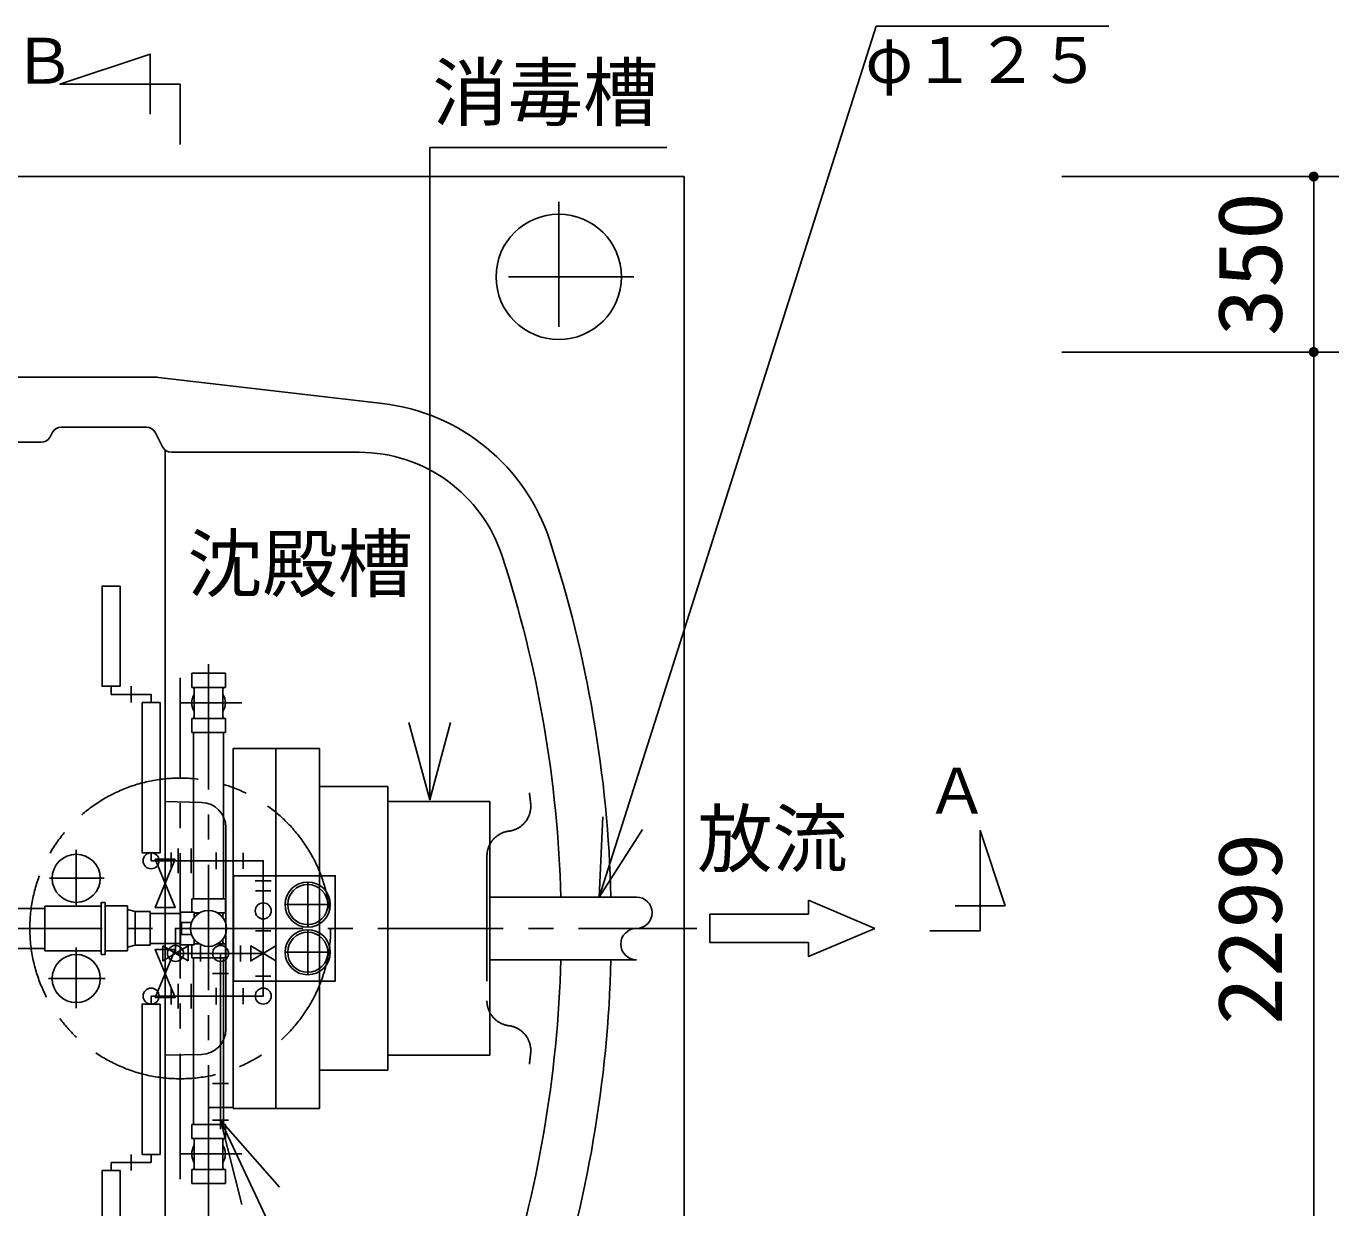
# Model space of a CAD drawing. Units: millimetres, scale not verified. Extents: x -14850 to 14850, y -10500 to 10500.
# Drawn here: x -6606 to -3988, y 118 to 2475 of the extents above; entities that cross this region are included whole.
import ezdxf
from ezdxf.enums import TextEntityAlignment as Align

# ---------------------------------------------------------------- set-up
doc = ezdxf.new("R2010")
doc.units = ezdxf.units.MM
doc.header["$LTSCALE"] = 50
doc.linetypes.add('CHAIN1', pattern=[8, 5, -1, 1, -1])
doc.linetypes.add('LONG_DASHED1', pattern=[7, 6, -1])
doc.layers.add('0-0_躯体', color=5, linetype='Continuous', lineweight=25)
doc.layers.add('0-1_製作', color=5, linetype='Continuous', lineweight=25)
doc.styles.add('ＭＳ ゴシック', font='')
doc.styles.get('ＭＳ ゴシック').set_extended_font_data('MS Gothic')

msp = doc.modelspace()

# ---------------------------------------------------------------- linework, layer by layer
at = {"layer": '0-0_躯体', "color": 3}
for p, q in [((-5462.56, 737.75), (-4910.18, 2475.25)), ((-4910.18, 2475.25), (-4446.39, 2475.25)), ((-6298.51, 2239.62), (-6298.51, 2359.62)), ((-5800.87, 2233.36), (-5327.55, 2233.36)), ((-5800.87, 931.81), (-5800.87, 2233.36)), ((-6353.51, 1775.25), (-9228.4, 1775.25)), ((-5895.36, 1722.57), (-6341.94, 1774.58)), ((-6554.03, 1664.2), (-6557.98, 1656.31)), ((-6536.14, 1675.25), (-6365.87, 1675.25)), ((-6347.98, 1664.2), (-6334.03, 1636.31)), ((-6575.87, 1645.25), (-6821.14, 1645.25)), ((-6328.51, -279.02), (-6328.51, 1629.53)), ((-6316.15, 1625.25), (-5941.63, 1625.25)), ((-6436.58, 1142.25), (-6436.58, 1158.25)), ((-6396.58, 1126.25), (-6396.58, 1158.25)), ((-6338.58, 1126.25), (-6374.58, 1126.25)), ((-6338.58, 826.25), (-6338.58, 1126.25)), ((-6272.01, 734.25), (-6272.01, 1066.25)), ((-6212.01, 734.25), (-6212.01, 1066.25)), ((-6193.15, 1034.23), (-6193.15, 316.27)), ((-6020.45, 1034.23), (-6193.15, 1034.23)), ((-6107.74, 316.27), (-6107.74, 1034.23)), ((-6020.45, 316.27), (-6020.45, 1034.23)), ((-6020.45, 958.41), (-5884.57, 958.41)), ((-5884.57, 392.1), (-5884.57, 958.41)), ((-6256.2, 926.53), (-6328.51, 928.42)), ((-5884.57, 928.26), (-5681.09, 928.26)), ((-5681.09, 422.24), (-5681.09, 928.26)), ((-6207.51, 876.54), (-6207.51, 473.96)), ((-6356.58, 810.25), (-6356.58, 826.25)), ((-6316.58, 793.75), (-6316.58, 826.75)), ((-6302.58, 834.75), (-6302.58, 785.75)), ((-6276.58, 834.75), (-6276.58, 785.75)), ((-6226.58, 826.75), (-6226.58, 793.75)), ((-6173.01, 794.25), (-6173.01, 826.25)), ((-6117.01, 770.25), (-6149.01, 770.25)), ((-6148.51, 750.25), (-6117.51, 750.25)), ((-5681.09, 737.75), (-5388.51, 737.75)), ((-6568.51, 715.25), (-6638.51, 715.25)), ((-6568.51, 719.75), (-6456.01, 719.75)), ((-6568.51, 719.75), (-6568.51, 630.75)), ((-6448.51, 623.25), (-6448.51, 727.25)), ((-6403.51, 720.25), (-6448.51, 720.25)), ((-6403.51, 720.25), (-6403.51, 630.25)), ((-6388.51, 641.75), (-6388.51, 708.75)), ((-6358.51, 641.75), (-6358.51, 708.75)), ((-6298.01, 642.5), (-6298.01, 707.7)), ((-6297.71, 708), (-6270.51, 708)), ((-6270.51, 697.07), (-6270.51, 708)), ((-5045.22, 731.5), (-4912.72, 675.25)), ((-5045.22, 703.38), (-5045.22, 731.5)), ((-6358.51, 705.25), (-6298.01, 705.25)), ((-6270.51, 705.75), (-6260.92, 705.75)), ((-5045.22, 703.38), (-5242.09, 703.38)), ((-5242.09, 703.38), (-5242.09, 647.13)), ((-6148.51, 670.25), (-6117.51, 670.25)), ((-6568.51, 635.25), (-6638.51, 635.25)), ((-6568.51, 630.75), (-6456.01, 630.75)), ((-6403.51, 630.25), (-6448.51, 630.25)), ((-6358.51, 645.25), (-6298.01, 645.25)), ((-6270.51, 644.75), (-6260.92, 644.75)), ((-6258.01, 609.25), (-6258.01, 641.25)), ((-6178.01, 609.25), (-6178.01, 641.25)), ((-5242.09, 647.13), (-5045.22, 647.13)), ((-6448.51, 623.25), (-6456.01, 623.25)), ((-6272.01, 284.25), (-6272.01, 616.25)), ((-6218.01, 625.25), (-6218.01, 274.69)), ((-6212.01, 284.25), (-6212.01, 616.25)), ((-5681.09, 612.75), (-5388.51, 612.75)), ((-6202.01, 585.25), (-6234.01, 585.25)), ((-6148.51, 580.25), (-6117.51, 580.25)), ((-6316.58, 523.75), (-6316.58, 556.75)), ((-6302.58, 515.75), (-6302.58, 564.75)), ((-6276.58, 515.75), (-6276.58, 564.75)), ((-6226.58, 523.75), (-6226.58, 556.75)), ((-6173.01, 524.25), (-6173.01, 556.25)), ((-6356.58, 540.25), (-6356.58, 524.25)), ((-6256.2, 423.98), (-6328.51, 422.08)), ((-5884.57, 422.24), (-5681.09, 422.24)), ((-6020.45, 392.1), (-5884.57, 392.1)), ((-6202.01, 365.99), (-6234.01, 365.99)), ((-6243.01, 317.83), (-6193.01, 317.83)), ((-6020.45, 316.27), (-6193.15, 316.27)), ((-6234.01, 292.87), (-6202.01, 292.87)), ((-6217.94, 292.62), (-6175.8, 124.29)), ((-6100.68, 159.16), (-6217.94, 292.62)), ((-6217.94, 292.62), (-5587.98, -1049.56)), ((-6396.58, 224.25), (-6396.58, 192.25)), ((-6436.58, 208.25), (-6436.58, 192.25))]:
    msp.add_line(p, q, dxfattribs=at)
at = {"layer": '0-0_躯体', "color": 2, "linetype": 'CHAIN1'}
for p, q in [((-5543.51, 2125.25), (-5543.51, 1825.25)), ((-5393.51, 1975.25), (-5693.51, 1975.25))]:
    msp.add_line(p, q, dxfattribs=at)
at = {"layer": '0-0_躯体', "color": 3, "linetype": 'CHAIN1'}
for p, q in [((-6242.01, 1202.32), (-6242.01, 143.95)), ((-6298.51, 175.25), (-6298.51, 1175.25)), ((-6506.07, 832.26), (-6506.07, 718.55)), ((-5686.67, 819.73), (-5686.67, 530.78)), ((-6559.62, 775.25), (-6450.59, 775.25)), ((-6044.14, 677.75), (-6044.14, 767.75)), ((-5999.15, 722.75), (-6089.15, 722.75)), ((-9904.14, 675.25), (-5267.85, 675.25)), ((-6044.14, 582.75), (-6044.14, 672.75)), ((-6506.07, 636.95), (-6506.07, 516.26)), ((-5999.15, 627.75), (-6089.15, 627.75)), ((-6561.63, 575.25), (-6448.59, 575.25))]:
    msp.add_line(p, q, dxfattribs=at)
at = {"layer": '0-0_躯体', "color": 3, "linetype": 'LONG_DASHED1'}
for p, q in [((-6298.74, 1125.25), (-6175.52, 1125.25)), ((-6448.51, 720.25), (-6448.51, 630.25)), ((-6298.74, 225.25), (-6175.52, 225.25))]:
    msp.add_line(p, q, dxfattribs=at)
at = {"layer": '0-0_躯体', "color": 3}
for points in [[(-6298.51, 2359.62), (-6538.51, 2359.62), (-6358.51, 2419.62), (-6358.51, 2299.62)], [(-6356.58, 1126.25), (-6356.58, 1142.25), (-6436.58, 1142.25)], [(-6374.58, 1126.25), (-6374.58, 826.25), (-6338.58, 826.25)], [(-5842.28, 1086.36), (-5800.87, 931.81), (-5759.46, 1086.36)], [(-5455.2, 897.58), (-5462.56, 737.75), (-5376.27, 872.49)], [(-4802.97, 670.35), (-4702.97, 670.35), (-4702.97, 870.35), (-4652.97, 720.35), (-4752.97, 720.35)], [(-6356.58, 810.25), (-6133.01, 810.25), (-6133.01, 540.25), (-6356.58, 540.25)], [(-6448.51, 727.25), (-6456.01, 727.25), (-6456.01, 623.25)], [(-6358.51, 708.75), (-6388.51, 708.75), (-6403.51, 712.75)], [(-6275.83, 687.25), (-6296.01, 687.25), (-6296.01, 663.25), (-6275.83, 663.25)], [(-6133.01, 625.25), (-6308.01, 625.25), (-6308.01, 675.25), (-6296.01, 675.25)], [(-5045.22, 647.13), (-5045.22, 619), (-4912.72, 675.25)], [(-6358.51, 641.75), (-6388.51, 641.75), (-6403.51, 637.75)], [(-6298.01, 642.5), (-6270.51, 642.5), (-6270.51, 653.44)], [(-6356.58, 224.25), (-6356.58, 208.25), (-6436.58, 208.25)]]:
    msp.add_lwpolyline(points, dxfattribs=at)
at = {"layer": '0-0_躯体', "color": 2}
msp.add_lwpolyline([(-5293.51, -824.75), (-5293.51, 2175.25), (-9893.51, 2175.25)], dxfattribs=at)
at = {"layer": '0-0_躯体', "color": 3}
for points in [[(-6418.58, 1358.25), (-6418.58, 1158.25), (-6454.58, 1158.25), (-6454.58, 1358.25)], [(-6308.51, 813.25), (-6348.51, 813.25), (-6308.51, 717.25), (-6348.51, 717.25)], [(-6192.15, 780.25), (-5989.15, 780.25), (-5989.15, 570.25), (-6192.15, 570.25)], [(-6308.51, 633.25), (-6348.51, 633.25), (-6308.51, 537.25), (-6348.51, 537.25)], [(-6283.01, 610.25), (-6333.01, 640.25), (-6333.01, 610.25), (-6283.01, 640.25)], [(-6108.01, 610.25), (-6158.01, 640.25), (-6158.01, 610.25), (-6108.01, 640.25)], [(-6338.58, 524.25), (-6338.58, 224.25), (-6374.58, 224.25), (-6374.58, 524.25)], [(-6418.58, -7.75), (-6418.58, 192.25), (-6454.58, 192.25), (-6454.58, -7.75)]]:
    msp.add_lwpolyline(points, close=True, dxfattribs=at)
at = {"layer": '0-0_躯体', "color": 6}
msp.add_lwpolyline([(-5454.32, -874.75), (-6242.01, -874.75), (-6242.01, 166.25)], dxfattribs=at)
at = {"layer": '0-0_躯体', "color": 2}
msp.add_circle((-5543.51, 1975.25), 125, dxfattribs=at)
at = {"layer": '0-0_躯体', "color": 3, "linetype": 'CHAIN1'}
msp.add_circle((-6298.51, 675.25), 300, dxfattribs=at)
at = {"layer": '0-0_躯体', "color": 3}
for centre, radius in [((-6506.07, 775.25), 48), ((-6356.58, 810.25), 16), ((-6044.14, 722.75), 45), ((-6044.14, 722.75), 40), ((-6242.01, 675.25), 35.89), ((-6133.01, 710.25), 16), ((-6044.14, 627.75), 45), ((-6044.14, 627.75), 40), ((-6308.01, 625.25), 16), ((-6218.01, 625.25), 16), ((-6506.07, 575.25), 48), ((-6356.58, 540.25), 16), ((-6133.01, 540.25), 16)]:
    msp.add_circle(centre, radius, dxfattribs=at)
for centre, radius, start, end in [((-6353.51, 1675.25), 100, 83.35652, 90), ((-5941.63, 1325.25), 400, 18.03053, 83.35652), ((-6575.87, 1665.25), 20, 270, 333.43494), ((-6536.14, 1655.25), 20, 90, 153.43494), ((-6365.87, 1655.25), 20, 26.56505, 90), ((-6316.14, 1645.25), 20, 206.56503, 269.97855), ((-5941.63, 1325.25), 300, 18.03053, 90), ((-7938.51, 675.25), 2500, 1.43253, 18.03053), ((-7938.51, 675.25), 2400, 1.49223, 18.03053), ((-6257.51, 876.54), 50, 0, 88.49998), ((-5388.51, 706.5), 31.25, 270, 90), ((-6297.71, 707.7), 0.3, 90, 180), ((-5388.51, 644), 31.25, 90, 270), ((-7938.51, 675.25), 2400, 341.96945, 358.50775), ((-7938.51, 675.25), 2500, 341.96945, 358.56744), ((-6257.51, 473.96), 50, 271.5, 0)]:
    msp.add_arc(centre, radius, start, end, dxfattribs=at)
at = {"layer": '0-0_躯体', "color": 3, "linetype": 'CHAIN1'}
for centre, radius, start, end in [((-7943.75, 675.25), 2357.39, 6.06215, 6.59468), ((-5649.26, 918.93), 50, 277.23032, 6.06216), ((-5636.67, 819.73), 50, 97.23029, 180), ((-5636.67, 530.78), 50, 180, 262.76967), ((-5649.26, 431.57), 50, 353.93782, 82.76967), ((-7943.75, 675.25), 2357.39, 353.40529, 354.05876)]:
    msp.add_arc(centre, radius, start, end, dxfattribs=at)
at = {"layer": '0-1_製作', "color": 2}
for p, q in [((-3987.5, 2175.25), (-4539.99, 2175.25)), ((-4037.5, 2175.25), (-4037.5, 1825.3)), ((-3987.5, 1825.3), (-4539.99, 1825.3)), ((-4037.5, 1825.3), (-4037.5, -473.7))]:
    msp.add_line(p, q, dxfattribs=at)
at = {"layer": '0-1_製作', "color": 3}
for p, q in [((-6208.5, 1184.25), (-6275.51, 1184.25)), ((-6275.51, 1156.16), (-6275.51, 1184.25)), ((-6208.5, 1156.16), (-6208.5, 1184.25)), ((-6208.5, 1156.16), (-6275.51, 1156.16)), ((-6270.61, 1097.45), (-6270.61, 1153.06)), ((-6213.4, 1097.45), (-6213.4, 1153.06)), ((-6275.51, 1094.35), (-6275.51, 1066.25)), ((-6208.5, 1094.35), (-6275.51, 1094.35)), ((-6208.5, 1094.35), (-6208.5, 1066.25)), ((-6208.5, 1066.25), (-6275.51, 1066.25)), ((-6208.5, 734.25), (-6275.51, 734.25)), ((-6275.51, 708), (-6275.51, 734.25)), ((-6208.5, 706.16), (-6208.5, 734.25)), ((-6260.25, 706.16), (-6270.51, 706.16)), ((-6208.5, 706.16), (-6223.76, 706.16)), ((-6213.4, 696.93), (-6213.4, 703.06)), ((-6275.51, 642.5), (-6275.51, 616.25)), ((-6260.25, 644.35), (-6270.51, 644.35)), ((-6208.5, 644.35), (-6223.76, 644.35)), ((-6213.4, 647.45), (-6213.4, 653.57)), ((-6208.5, 644.35), (-6208.5, 616.25)), ((-6208.5, 616.25), (-6275.51, 616.25)), ((-6208.5, 284.25), (-6275.51, 284.25)), ((-6275.51, 256.16), (-6275.51, 284.25)), ((-6208.5, 256.16), (-6208.5, 284.25)), ((-6208.5, 256.16), (-6275.51, 256.16)), ((-6270.61, 197.45), (-6270.61, 253.06)), ((-6213.4, 197.45), (-6213.4, 253.06)), ((-6275.51, 194.35), (-6275.51, 166.25)), ((-6208.5, 194.35), (-6275.51, 194.35)), ((-6208.5, 194.35), (-6208.5, 166.25)), ((-6208.5, 166.25), (-6275.51, 166.25))]:
    msp.add_line(p, q, dxfattribs=at)
for centre, radius, start, end in [((-6273.71, 1153.06), 3.1, 0, 90), ((-6210.3, 1153.06), 3.1, 90, 180), ((-6242.01, 1125.25), 33.5, 148.62476, 211.37523), ((-6242.01, 1125.25), 33.5, 328.62476, 31.37523), ((-6273.71, 1097.45), 3.1, 270, 0), ((-6210.3, 1097.45), 3.1, 180, 270), ((-6210.3, 703.06), 3.1, 90, 180), ((-6210.3, 647.45), 3.1, 180, 270), ((-6242.01, 225.25), 33.5, 148.62476, 211.37523), ((-6273.71, 253.06), 3.1, 0, 90), ((-6242.01, 225.25), 33.5, 328.62476, 31.37523), ((-6210.3, 253.06), 3.1, 90, 180), ((-6273.71, 197.45), 3.1, 270, 0), ((-6210.3, 197.45), 3.1, 180, 270)]:
    msp.add_arc(centre, radius, start, end, dxfattribs=at)
at = {"layer": '0-1_製作'}
for points in [[(-4042.32, 2184.02), (-4047.5, 2175.25), (-4043.38, 2183.34)], [(-4042.32, 2184.02), (-4037.5, 2175.25), (-4047.5, 2175.25)], [(-4043.38, 2183.34), (-4047.5, 2175.25), (-4047.48, 2175.88)], [(-4037.5, 2175.25), (-4047.42, 2174), (-4047.5, 2175.25)], [(-4043.38, 2183.34), (-4047.48, 2175.88), (-4044.35, 2182.54)], [(-4044.35, 2182.54), (-4047.48, 2175.88), (-4047.32, 2177.13)], [(-4037.5, 2175.25), (-4047.19, 2172.77), (-4047.42, 2174)], [(-4044.35, 2182.54), (-4047.32, 2177.13), (-4045.21, 2181.63)], [(-4045.21, 2181.63), (-4047.32, 2177.13), (-4047.01, 2178.34)], [(-4037.5, 2175.25), (-4046.8, 2171.57), (-4047.19, 2172.77)], [(-4045.21, 2181.63), (-4047.01, 2178.34), (-4045.95, 2180.61)], [(-4045.95, 2180.61), (-4047.01, 2178.34), (-4046.55, 2179.51)], [(-4037.5, 2175.25), (-4046.26, 2170.44), (-4046.8, 2171.57)], [(-4037.5, 2175.25), (-4045.59, 2169.37), (-4046.26, 2170.44)], [(-4037.5, 2175.25), (-4044.79, 2168.41), (-4045.59, 2169.37)], [(-4037.5, 2175.25), (-4043.88, 2167.55), (-4044.79, 2168.41)], [(-4037.5, 2175.25), (-4042.86, 2166.81), (-4043.88, 2167.55)], [(-4037.5, 2175.25), (-4041.76, 2166.2), (-4042.86, 2166.81)], [(-4041.18, 2184.55), (-4037.5, 2175.25), (-4042.32, 2184.02)], [(-4037.5, 2165.25), (-4041.76, 2166.2), (-4037.5, 2175.25)], [(-4039.99, 2184.94), (-4037.5, 2175.25), (-4041.18, 2184.55)], [(-4038.76, 2185.17), (-4037.5, 2175.25), (-4039.99, 2184.94)], [(-4037.5, 2185.25), (-4037.5, 2175.25), (-4038.76, 2185.17)], [(-4036.87, 2185.23), (-4037.5, 2175.25), (-4037.5, 2185.25)], [(-4035.63, 2185.08), (-4037.5, 2175.25), (-4036.87, 2185.23)], [(-4034.41, 2184.76), (-4037.5, 2175.25), (-4035.63, 2185.08)], [(-4033.24, 2184.3), (-4037.5, 2175.25), (-4034.41, 2184.76)], [(-4032.14, 2183.7), (-4037.5, 2175.25), (-4033.24, 2184.3)], [(-4032.14, 2183.7), (-4027.5, 2175.25), (-4037.5, 2175.25)], [(-4027.5, 2175.25), (-4037.5, 2165.25), (-4037.5, 2175.25)], [(-4027.5, 2175.25), (-4036.25, 2165.33), (-4037.5, 2165.25)], [(-4027.5, 2175.25), (-4035.01, 2165.57), (-4036.25, 2165.33)], [(-4027.5, 2175.25), (-4033.82, 2165.95), (-4035.01, 2165.57)], [(-4027.5, 2175.25), (-4032.68, 2166.49), (-4033.82, 2165.95)], [(-4027.5, 2175.25), (-4031.62, 2167.16), (-4032.68, 2166.49)], [(-4031.13, 2182.96), (-4027.5, 2175.25), (-4032.14, 2183.7)], [(-4027.52, 2174.62), (-4031.62, 2167.16), (-4027.5, 2175.25)], [(-4027.52, 2174.62), (-4030.66, 2167.96), (-4031.62, 2167.16)], [(-4030.21, 2182.1), (-4027.5, 2175.25), (-4031.13, 2182.96)], [(-4027.68, 2173.38), (-4030.66, 2167.96), (-4027.52, 2174.62)], [(-4027.68, 2173.38), (-4029.8, 2168.88), (-4030.66, 2167.96)], [(-4029.41, 2181.13), (-4027.5, 2175.25), (-4030.21, 2182.1)], [(-4027.99, 2172.16), (-4029.8, 2168.88), (-4027.68, 2173.38)], [(-4028.74, 2180.07), (-4027.5, 2175.25), (-4029.41, 2181.13)], [(-4028.2, 2178.93), (-4027.5, 2175.25), (-4028.74, 2180.07)], [(-4027.82, 2177.74), (-4027.5, 2175.25), (-4028.2, 2178.93)], [(-4027.58, 2176.51), (-4027.5, 2175.25), (-4027.82, 2177.74)], [(-4037.5, 2165.25), (-4040.59, 2165.74), (-4041.76, 2166.2)], [(-4037.5, 2165.25), (-4039.38, 2165.43), (-4040.59, 2165.74)], [(-4037.5, 2165.25), (-4038.13, 2165.27), (-4039.38, 2165.43)], [(-4027.99, 2172.16), (-4029.06, 2169.89), (-4029.8, 2168.88)], [(-4028.45, 2170.99), (-4029.06, 2169.89), (-4027.99, 2172.16)], [(-4043.38, 1833.39), (-4047.5, 1825.3), (-4044.35, 1832.59)], [(-4043.38, 1833.39), (-4037.5, 1825.3), (-4047.5, 1825.3)], [(-4042.32, 1834.06), (-4037.5, 1825.3), (-4043.38, 1833.39)], [(-4041.18, 1834.6), (-4037.5, 1825.3), (-4042.32, 1834.06)], [(-4039.99, 1834.98), (-4037.5, 1825.3), (-4041.18, 1834.6)], [(-4038.76, 1835.22), (-4037.5, 1825.3), (-4039.99, 1834.98)], [(-4037.5, 1835.3), (-4037.5, 1825.3), (-4038.76, 1835.22)], [(-4036.87, 1835.28), (-4037.5, 1825.3), (-4037.5, 1835.3)], [(-4035.63, 1835.12), (-4037.5, 1825.3), (-4036.87, 1835.28)], [(-4034.41, 1834.81), (-4037.5, 1825.3), (-4035.63, 1835.12)], [(-4033.24, 1834.35), (-4037.5, 1825.3), (-4034.41, 1834.81)], [(-4033.24, 1834.35), (-4027.5, 1825.3), (-4037.5, 1825.3)], [(-4032.14, 1833.74), (-4027.5, 1825.3), (-4033.24, 1834.35)], [(-4031.13, 1833), (-4027.5, 1825.3), (-4032.14, 1833.74)], [(-4030.21, 1832.14), (-4027.5, 1825.3), (-4031.13, 1833)], [(-4044.35, 1832.59), (-4047.5, 1825.3), (-4047.48, 1825.93)], [(-4037.5, 1825.3), (-4047.42, 1824.05), (-4047.5, 1825.3)], [(-4044.35, 1832.59), (-4047.48, 1825.93), (-4045.21, 1831.67)], [(-4045.21, 1831.67), (-4047.48, 1825.93), (-4047.32, 1827.17)], [(-4037.5, 1825.3), (-4047.19, 1822.81), (-4047.42, 1824.05)], [(-4045.21, 1831.67), (-4047.32, 1827.17), (-4045.95, 1830.66)], [(-4045.95, 1830.66), (-4047.32, 1827.17), (-4047.01, 1828.39)], [(-4037.5, 1825.3), (-4046.8, 1821.62), (-4047.19, 1822.81)], [(-4045.95, 1830.66), (-4047.01, 1828.39), (-4046.55, 1829.56)], [(-4037.5, 1825.3), (-4046.26, 1820.48), (-4046.8, 1821.62)], [(-4037.5, 1825.3), (-4045.59, 1819.42), (-4046.26, 1820.48)], [(-4037.5, 1825.3), (-4044.79, 1818.45), (-4045.59, 1819.42)], [(-4037.5, 1825.3), (-4043.88, 1817.59), (-4044.79, 1818.45)], [(-4037.5, 1825.3), (-4042.86, 1816.86), (-4043.88, 1817.59)], [(-4037.5, 1825.3), (-4041.76, 1816.25), (-4042.86, 1816.86)], [(-4037.5, 1825.3), (-4040.59, 1815.79), (-4041.76, 1816.25)], [(-4037.5, 1815.3), (-4040.59, 1815.79), (-4037.5, 1825.3)], [(-4037.5, 1815.3), (-4039.38, 1815.48), (-4040.59, 1815.79)], [(-4037.5, 1815.3), (-4038.13, 1815.32), (-4039.38, 1815.48)], [(-4027.5, 1825.3), (-4037.5, 1815.3), (-4037.5, 1825.3)], [(-4027.5, 1825.3), (-4036.25, 1815.38), (-4037.5, 1815.3)], [(-4027.5, 1825.3), (-4035.01, 1815.61), (-4036.25, 1815.38)], [(-4027.5, 1825.3), (-4033.82, 1816), (-4035.01, 1815.61)], [(-4027.5, 1825.3), (-4032.68, 1816.54), (-4033.82, 1816)], [(-4027.5, 1825.3), (-4031.62, 1817.21), (-4032.68, 1816.54)], [(-4027.5, 1825.3), (-4030.66, 1818.01), (-4031.62, 1817.21)], [(-4027.52, 1824.67), (-4030.66, 1818.01), (-4027.5, 1825.3)], [(-4027.52, 1824.67), (-4029.8, 1818.92), (-4030.66, 1818.01)], [(-4029.41, 1831.18), (-4027.5, 1825.3), (-4030.21, 1832.14)], [(-4027.68, 1823.42), (-4029.8, 1818.92), (-4027.52, 1824.67)], [(-4027.68, 1823.42), (-4029.06, 1819.94), (-4029.8, 1818.92)], [(-4028.74, 1830.12), (-4027.5, 1825.3), (-4029.41, 1831.18)], [(-4027.99, 1822.21), (-4029.06, 1819.94), (-4027.68, 1823.42)], [(-4027.99, 1822.21), (-4028.45, 1821.04), (-4029.06, 1819.94)], [(-4028.2, 1828.98), (-4027.5, 1825.3), (-4028.74, 1830.12)], [(-4027.82, 1827.79), (-4027.5, 1825.3), (-4028.2, 1828.98)], [(-4027.58, 1826.55), (-4027.5, 1825.3), (-4027.82, 1827.79)]]:
    msp.add_solid(points, dxfattribs=at)

# ---------------------------------------------------------------- texts
at = {"layer": '0-0_躯体', "color": 4, "style": 'ＭＳ ゴシック'}
for s, height, p in [('Ｂ', 91.79, (-6632.77, 2332.82)), ('φ１２５', 91.79, (-4931.67, 2334.49)), ('\u3000消毒槽\u3000', 110, (-5945.23, 2255.23)), ('沈殿槽', 110, (-6284.54, 1315.12)), ('Ａ', 91.79, (-4811.33, 876.71)), ('放流', 110, (-5267.01, 766.3))]:
    msp.add_text(s, height=height, dxfattribs=at).set_placement(p, align=Align.BOTTOM_LEFT)
at = {"layer": '0-1_製作', "color": 4, "style": 'ＭＳ ゴシック', "width": 1.1}
for s, p in [('350', (-4062.5, 1856.53)), ('2299', (-4062.5, 482.05))]:
    msp.add_text(s, height=128.4, rotation=90, dxfattribs=at).set_placement(p, align=Align.BOTTOM_LEFT)

doc.saveas('drawing.dxf')
